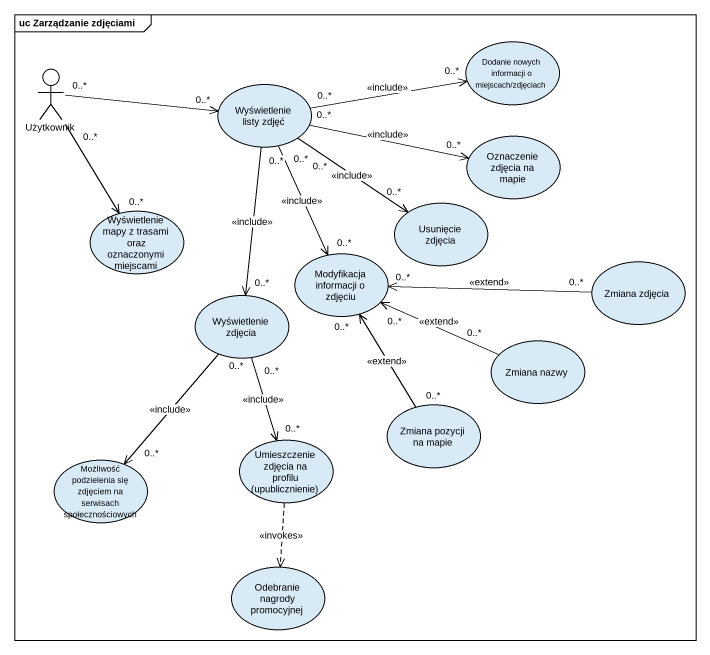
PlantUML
@startuml
mainframe uc Zarządzanie zdjęciami
usecase "Dodanie nowych informacji o miejscach/zdjęciach" as Dodanie_nowych_informacji_o
actor Użytkownik
usecase "Wyświetlenie listy zdjęć" as Wyświetlenie_listy_zdjęć
usecase "Oznaczenie zdjęcia na mapie" as Oznaczenie_zdjęcia_na_mapie
usecase "Usunięcie zdjęcia" as Usunięcie_zdjęcia
usecase "Wyświetlenie mapy z trasami oraz oznaczonymi miejscami" as Wyświetlenie_mapy_z_trasami
usecase "Modyfikacja informacji o zdjęciu" as Modyfikacja_informacji_o
usecase "Zmiana zdjęcia" as Zmiana_zdjęcia
usecase "Wyświetlenie zdjęcia" as Wyświetlenie_zdjęcia
usecase "Zmiana nazwy" as Zmiana_nazwy
usecase "Zmiana pozycji na mapie" as Zmiana_pozycji_na_mapie
usecase "Umieszczenie zdjęcia na profilu (upublicznienie)" as Umieszczenie_zdjęcia_na
usecase "Możliwość podzielenia się zdjęciem na serwisach społecznościowych" as Możliwość_podzielenia_się
usecase "Odebranie nagrody promocyjnej" as Odebranie_nagrody
Użytkownik "0..*" -right-> "0..*" Wyświetlenie_listy_zdjęć
Użytkownik "0..*" --> "0..*" Wyświetlenie_mapy_z_trasami
Wyświetlenie_listy_zdjęć "0..*" -right-> "0..*" Dodanie_nowych_informacji_o : <<include>>
Wyświetlenie_listy_zdjęć "0..*" -right-> "0..*" Oznaczenie_zdjęcia_na_mapie : <<include>>
Wyświetlenie_listy_zdjęć "0..*" --> "0..*" Usunięcie_zdjęcia : <<include>>
Wyświetlenie_listy_zdjęć "0..*" --> "0..*" Modyfikacja_informacji_o : <<include>>
Wyświetlenie_listy_zdjęć "0..*" --> "0..*" Wyświetlenie_zdjęcia : <<include>>
Zmiana_zdjęcia "0..*" -left-> "0..*" Modyfikacja_informacji_o : <<extend>>
Wyświetlenie_zdjęcia "0..*" --> "0..*" Umieszczenie_zdjęcia_na : <<include>>
Wyświetlenie_zdjęcia "0..*" --> "0..*" Możliwość_podzielenia_się : <<include>>
Zmiana_nazwy "0..*" -left-> "0..*" Modyfikacja_informacji_o : <<extend>>
Zmiana_pozycji_na_mapie "0..*" -up-> "0..*" Modyfikacja_informacji_o : <<extend>>
Umieszczenie_zdjęcia_na ..> Odebranie_nagrody : <<invokes>>
@enduml
